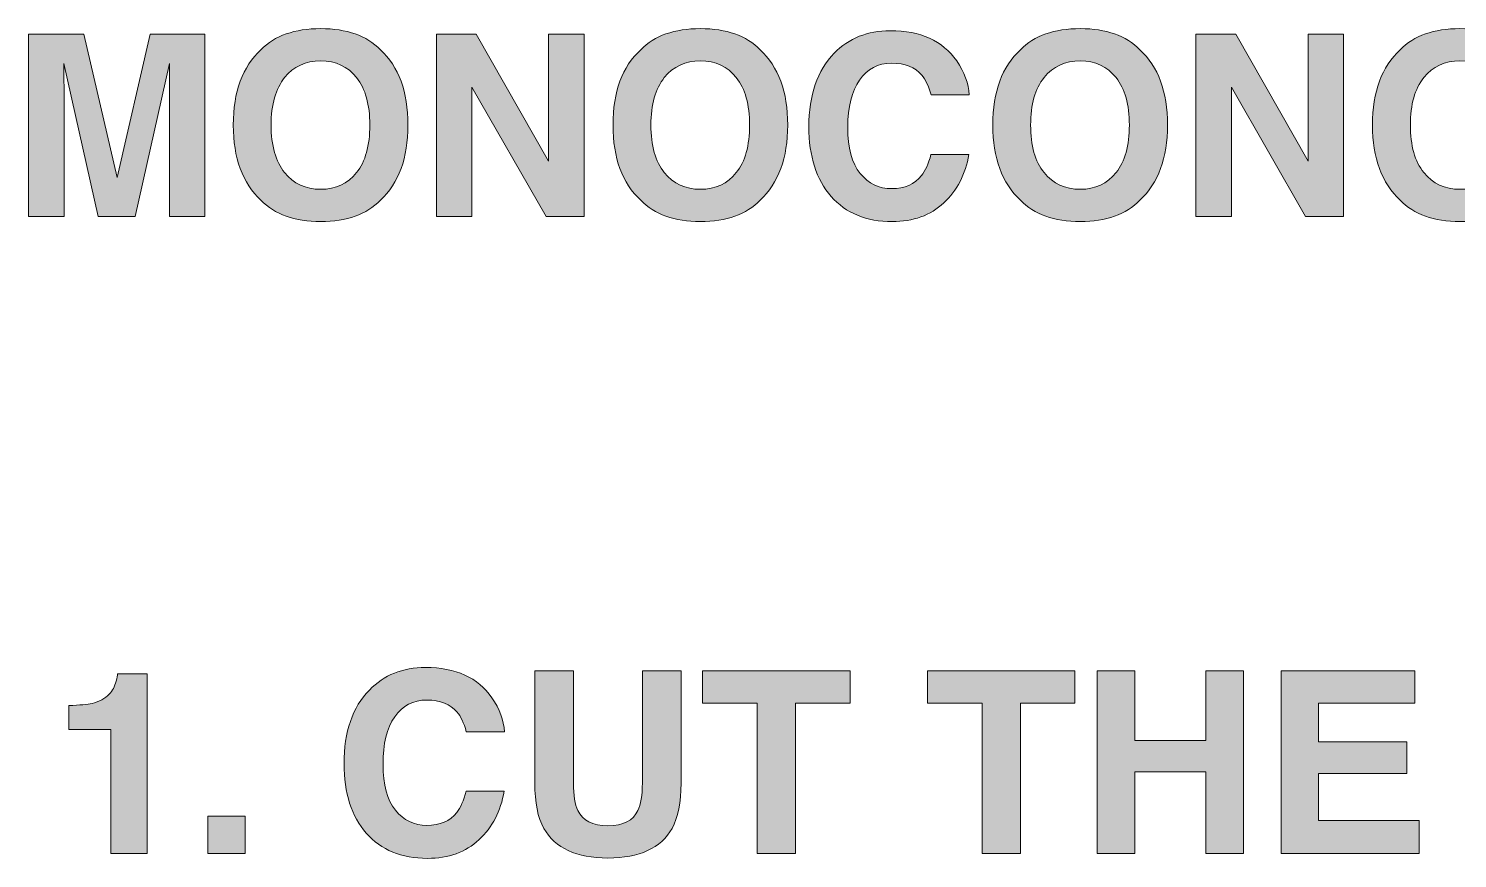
# Model space of a CAD drawing. Header units: millimetres. Extents: x 30 to 180, y -224 to -28.
# Drawn here: x 31.56 to 55.46, y -42.34 to -28.47 of the extents above; entities that cross this region are included whole.
import ezdxf

# ---------------------------------------------------------------- set-up
doc = ezdxf.new("R2010")
doc.units = ezdxf.units.MM
doc.header["$MEASUREMENT"] = 0
doc.layers.add('Layer 1', color=7, linetype='Continuous', lineweight=0)

# ---------------------------------------------------------------- blocks, each defined once
blk = doc.blocks.new('Block_2')
at = {"layer": 'Layer 1'}
h = blk.add_hatch(color=7, dxfattribs=at)
h.dxf.hatch_style = 2
edge = h.paths.add_edge_path()
edge.add_spline(control_points=[(33.595, -28.566), (33.595, -28.566), (34.511, -28.566), (34.511, -28.566), (34.511, -28.566), (34.511, -31.613), (34.511, -31.613), (34.511, -31.613), (33.918, -31.613), (33.918, -31.613), (33.918, -31.613), (33.918, -29.552), (33.918, -29.552), (33.918, -29.492), (33.918, -29.409), (33.92, -29.303), (33.921, -29.196), (33.922, -29.113), (33.922, -29.056), (33.922, -29.056), (33.344, -31.613), (33.344, -31.613), (33.344, -31.613), (32.726, -31.613), (32.726, -31.613), (32.726, -31.613), (32.152, -29.056), (32.152, -29.056), (32.152, -29.113), (32.153, -29.196), (32.154, -29.303), (32.156, -29.409), (32.157, -29.492), (32.157, -29.552), (32.157, -29.552), (32.157, -31.613), (32.157, -31.613), (32.157, -31.613), (31.563, -31.613), (31.563, -31.613), (31.563, -31.613), (31.563, -28.566), (31.563, -28.566), (31.563, -28.566), (32.49, -28.566), (32.49, -28.566), (32.49, -28.566), (33.044, -30.961), (33.044, -30.961), (33.044, -30.961), (33.595, -28.566), (33.595, -28.566)], knot_values=[0, 0, 0, 0, 1, 1, 1, 2, 2, 2, 3, 3, 3, 4, 4, 4, 5, 5, 5, 6, 6, 6, 7, 7, 7, 8, 8, 8, 9, 9, 9, 10, 10, 10, 11, 11, 11, 12, 12, 12, 13, 13, 13, 14, 14, 14, 15, 15, 15, 16, 16, 16, 17, 17, 17, 17], degree=3, periodic=0)
h = blk.add_hatch(color=7, dxfattribs=at)
h.dxf.hatch_style = 2
edge = h.paths.add_edge_path()
edge.add_spline(control_points=[(37.048, -30.879), (37.196, -30.693), (37.27, -30.428), (37.27, -30.085), (37.27, -29.743), (37.196, -29.479), (37.048, -29.292), (36.9, -29.106), (36.7, -29.012), (36.448, -29.012), (36.196, -29.012), (35.994, -29.105), (35.844, -29.291), (35.694, -29.477), (35.619, -29.742), (35.619, -30.085), (35.619, -30.428), (35.694, -30.693), (35.844, -30.879), (35.994, -31.065), (36.196, -31.158), (36.448, -31.158), (36.7, -31.158), (36.9, -31.065), (37.048, -30.879)], knot_values=[0, 0, 0, 0, 1, 1, 1, 2, 2, 2, 3, 3, 3, 4, 4, 4, 5, 5, 5, 6, 6, 6, 7, 7, 7, 8, 8, 8, 8], degree=3, periodic=0)
edge = h.paths.add_edge_path()
edge.add_spline(control_points=[(37.446, -31.342), (37.216, -31.579), (36.883, -31.697), (36.448, -31.697), (36.012, -31.697), (35.679, -31.579), (35.449, -31.342), (35.141, -31.051), (34.986, -30.632), (34.986, -30.085), (34.986, -29.527), (35.141, -29.108), (35.449, -28.828), (35.679, -28.591), (36.012, -28.473), (36.448, -28.473), (36.883, -28.473), (37.216, -28.591), (37.446, -28.828), (37.753, -29.108), (37.907, -29.527), (37.907, -30.085), (37.907, -30.632), (37.753, -31.051), (37.446, -31.342)], knot_values=[0, 0, 0, 0, 1, 1, 1, 2, 2, 2, 3, 3, 3, 4, 4, 4, 5, 5, 5, 6, 6, 6, 7, 7, 7, 8, 8, 8, 8], degree=3, periodic=0)
h = blk.add_hatch(color=7, dxfattribs=at)
h.dxf.hatch_style = 2
edge = h.paths.add_edge_path()
edge.add_spline(control_points=[(38.382, -28.566), (38.382, -28.566), (39.05, -28.566), (39.05, -28.566), (39.05, -28.566), (40.259, -30.69), (40.259, -30.69), (40.259, -30.69), (40.259, -28.566), (40.259, -28.566), (40.259, -28.566), (40.853, -28.566), (40.853, -28.566), (40.853, -28.566), (40.853, -31.613), (40.853, -31.613), (40.853, -31.613), (40.216, -31.613), (40.216, -31.613), (40.216, -31.613), (38.976, -29.451), (38.976, -29.451), (38.976, -29.451), (38.976, -31.613), (38.976, -31.613), (38.976, -31.613), (38.382, -31.613), (38.382, -31.613), (38.382, -31.613), (38.382, -28.566), (38.382, -28.566)], knot_values=[0, 0, 0, 0, 1, 1, 1, 2, 2, 2, 3, 3, 3, 4, 4, 4, 5, 5, 5, 6, 6, 6, 7, 7, 7, 8, 8, 8, 9, 9, 9, 10, 10, 10, 10], degree=3, periodic=0)
h = blk.add_hatch(color=7, dxfattribs=at)
h.dxf.hatch_style = 2
edge = h.paths.add_edge_path()
edge.add_spline(control_points=[(43.398, -30.879), (43.546, -30.693), (43.62, -30.428), (43.62, -30.085), (43.62, -29.743), (43.546, -29.479), (43.398, -29.292), (43.25, -29.106), (43.05, -29.012), (42.798, -29.012), (42.546, -29.012), (42.344, -29.105), (42.194, -29.291), (42.044, -29.477), (41.969, -29.742), (41.969, -30.085), (41.969, -30.428), (42.044, -30.693), (42.194, -30.879), (42.344, -31.065), (42.546, -31.158), (42.798, -31.158), (43.05, -31.158), (43.25, -31.065), (43.398, -30.879)], knot_values=[0, 0, 0, 0, 1, 1, 1, 2, 2, 2, 3, 3, 3, 4, 4, 4, 5, 5, 5, 6, 6, 6, 7, 7, 7, 8, 8, 8, 8], degree=3, periodic=0)
edge = h.paths.add_edge_path()
edge.add_spline(control_points=[(43.796, -31.342), (43.566, -31.579), (43.233, -31.697), (42.798, -31.697), (42.362, -31.697), (42.029, -31.579), (41.799, -31.342), (41.491, -31.051), (41.336, -30.632), (41.336, -30.085), (41.336, -29.527), (41.491, -29.108), (41.799, -28.828), (42.029, -28.591), (42.362, -28.473), (42.798, -28.473), (43.233, -28.473), (43.566, -28.591), (43.796, -28.828), (44.103, -29.108), (44.257, -29.527), (44.257, -30.085), (44.257, -30.632), (44.103, -31.051), (43.796, -31.342)], knot_values=[0, 0, 0, 0, 1, 1, 1, 2, 2, 2, 3, 3, 3, 4, 4, 4, 5, 5, 5, 6, 6, 6, 7, 7, 7, 8, 8, 8, 8], degree=3, periodic=0)
h = blk.add_hatch(color=7, dxfattribs=at)
h.dxf.hatch_style = 2
edge = h.paths.add_edge_path()
edge.add_spline(control_points=[(45.034, -28.884), (45.279, -28.633), (45.592, -28.508), (45.97, -28.508), (46.478, -28.508), (46.848, -28.676), (47.083, -29.012), (47.212, -29.201), (47.282, -29.39), (47.292, -29.581), (47.292, -29.581), (46.655, -29.581), (46.655, -29.581), (46.614, -29.435), (46.562, -29.324), (46.499, -29.25), (46.385, -29.118), (46.218, -29.051), (45.995, -29.051), (45.768, -29.051), (45.589, -29.145), (45.458, -29.332), (45.327, -29.518), (45.262, -29.783), (45.262, -30.124), (45.262, -30.466), (45.331, -30.722), (45.469, -30.892), (45.607, -31.062), (45.783, -31.147), (45.996, -31.147), (46.214, -31.147), (46.38, -31.074), (46.495, -30.928), (46.558, -30.85), (46.611, -30.732), (46.653, -30.575), (46.653, -30.575), (47.285, -30.575), (47.285, -30.575), (47.231, -30.907), (47.091, -31.177), (46.867, -31.385), (46.643, -31.593), (46.355, -31.697), (46.005, -31.697), (45.572, -31.697), (45.231, -31.557), (44.983, -31.276), (44.735, -30.993), (44.611, -30.606), (44.611, -30.114), (44.611, -29.582), (44.752, -29.172), (45.034, -28.884)], knot_values=[0, 0, 0, 0, 1, 1, 1, 2, 2, 2, 3, 3, 3, 4, 4, 4, 5, 5, 5, 6, 6, 6, 7, 7, 7, 8, 8, 8, 9, 9, 9, 10, 10, 10, 11, 11, 11, 12, 12, 12, 13, 13, 13, 14, 14, 14, 15, 15, 15, 16, 16, 16, 17, 17, 17, 18, 18, 18, 18], degree=3, periodic=0)
h = blk.add_hatch(color=7, dxfattribs=at)
h.dxf.hatch_style = 2
edge = h.paths.add_edge_path()
edge.add_spline(control_points=[(49.748, -30.879), (49.896, -30.693), (49.97, -30.428), (49.97, -30.085), (49.97, -29.743), (49.896, -29.479), (49.748, -29.292), (49.6, -29.106), (49.4, -29.012), (49.148, -29.012), (48.896, -29.012), (48.694, -29.105), (48.544, -29.291), (48.394, -29.477), (48.319, -29.742), (48.319, -30.085), (48.319, -30.428), (48.394, -30.693), (48.544, -30.879), (48.694, -31.065), (48.896, -31.158), (49.148, -31.158), (49.4, -31.158), (49.6, -31.065), (49.748, -30.879)], knot_values=[0, 0, 0, 0, 1, 1, 1, 2, 2, 2, 3, 3, 3, 4, 4, 4, 5, 5, 5, 6, 6, 6, 7, 7, 7, 8, 8, 8, 8], degree=3, periodic=0)
edge = h.paths.add_edge_path()
edge.add_spline(control_points=[(50.146, -31.342), (49.916, -31.579), (49.583, -31.697), (49.148, -31.697), (48.712, -31.697), (48.379, -31.579), (48.149, -31.342), (47.841, -31.051), (47.686, -30.632), (47.686, -30.085), (47.686, -29.527), (47.841, -29.108), (48.149, -28.828), (48.379, -28.591), (48.712, -28.473), (49.148, -28.473), (49.583, -28.473), (49.916, -28.591), (50.146, -28.828), (50.453, -29.108), (50.607, -29.527), (50.607, -30.085), (50.607, -30.632), (50.453, -31.051), (50.146, -31.342)], knot_values=[0, 0, 0, 0, 1, 1, 1, 2, 2, 2, 3, 3, 3, 4, 4, 4, 5, 5, 5, 6, 6, 6, 7, 7, 7, 8, 8, 8, 8], degree=3, periodic=0)
h = blk.add_hatch(color=7, dxfattribs=at)
h.dxf.hatch_style = 2
edge = h.paths.add_edge_path()
edge.add_spline(control_points=[(51.082, -28.566), (51.082, -28.566), (51.75, -28.566), (51.75, -28.566), (51.75, -28.566), (52.959, -30.69), (52.959, -30.69), (52.959, -30.69), (52.959, -28.566), (52.959, -28.566), (52.959, -28.566), (53.553, -28.566), (53.553, -28.566), (53.553, -28.566), (53.553, -31.613), (53.553, -31.613), (53.553, -31.613), (52.916, -31.613), (52.916, -31.613), (52.916, -31.613), (51.676, -29.451), (51.676, -29.451), (51.676, -29.451), (51.676, -31.613), (51.676, -31.613), (51.676, -31.613), (51.082, -31.613), (51.082, -31.613), (51.082, -31.613), (51.082, -28.566), (51.082, -28.566)], knot_values=[0, 0, 0, 0, 1, 1, 1, 2, 2, 2, 3, 3, 3, 4, 4, 4, 5, 5, 5, 6, 6, 6, 7, 7, 7, 8, 8, 8, 9, 9, 9, 10, 10, 10, 10], degree=3, periodic=0)
h = blk.add_hatch(color=7, dxfattribs=at)
h.dxf.hatch_style = 2
edge = h.paths.add_edge_path()
edge.add_spline(control_points=[(56.098, -30.879), (56.246, -30.693), (56.32, -30.428), (56.32, -30.085), (56.32, -29.743), (56.246, -29.479), (56.098, -29.292), (55.95, -29.106), (55.75, -29.012), (55.498, -29.012), (55.246, -29.012), (55.044, -29.105), (54.894, -29.291), (54.744, -29.477), (54.669, -29.742), (54.669, -30.085), (54.669, -30.428), (54.744, -30.693), (54.894, -30.879), (55.044, -31.065), (55.246, -31.158), (55.498, -31.158), (55.75, -31.158), (55.95, -31.065), (56.098, -30.879)], knot_values=[0, 0, 0, 0, 1, 1, 1, 2, 2, 2, 3, 3, 3, 4, 4, 4, 5, 5, 5, 6, 6, 6, 7, 7, 7, 8, 8, 8, 8], degree=3, periodic=0)
edge = h.paths.add_edge_path()
edge.add_spline(control_points=[(56.496, -31.342), (56.266, -31.579), (55.933, -31.697), (55.498, -31.697), (55.062, -31.697), (54.729, -31.579), (54.499, -31.342), (54.191, -31.051), (54.036, -30.632), (54.036, -30.085), (54.036, -29.527), (54.191, -29.108), (54.499, -28.828), (54.729, -28.591), (55.062, -28.473), (55.498, -28.473), (55.933, -28.473), (56.266, -28.591), (56.496, -28.828), (56.803, -29.108), (56.957, -29.527), (56.957, -30.085), (56.957, -30.632), (56.803, -31.051), (56.496, -31.342)], knot_values=[0, 0, 0, 0, 1, 1, 1, 2, 2, 2, 3, 3, 3, 4, 4, 4, 5, 5, 5, 6, 6, 6, 7, 7, 7, 8, 8, 8, 8], degree=3, periodic=0)
for points, knots in [([(33.595, -28.566), (33.595, -28.566), (34.511, -28.566), (34.511, -28.566), (34.511, -28.566), (34.511, -31.613), (34.511, -31.613), (34.511, -31.613), (33.918, -31.613), (33.918, -31.613), (33.918, -31.613), (33.918, -29.552), (33.918, -29.552), (33.918, -29.492), (33.918, -29.409), (33.92, -29.303), (33.921, -29.196), (33.922, -29.113), (33.922, -29.056), (33.922, -29.056), (33.344, -31.613), (33.344, -31.613), (33.344, -31.613), (32.726, -31.613), (32.726, -31.613), (32.726, -31.613), (32.152, -29.056), (32.152, -29.056), (32.152, -29.113), (32.153, -29.196), (32.154, -29.303), (32.156, -29.409), (32.157, -29.492), (32.157, -29.552), (32.157, -29.552), (32.157, -31.613), (32.157, -31.613), (32.157, -31.613), (31.563, -31.613), (31.563, -31.613), (31.563, -31.613), (31.563, -28.566), (31.563, -28.566), (31.563, -28.566), (32.49, -28.566), (32.49, -28.566), (32.49, -28.566), (33.044, -30.961), (33.044, -30.961), (33.044, -30.961), (33.595, -28.566), (33.595, -28.566)], [0, 0, 0, 0, 1, 1, 1, 2, 2, 2, 3, 3, 3, 4, 4, 4, 5, 5, 5, 6, 6, 6, 7, 7, 7, 8, 8, 8, 9, 9, 9, 10, 10, 10, 11, 11, 11, 12, 12, 12, 13, 13, 13, 14, 14, 14, 15, 15, 15, 16, 16, 16, 17, 17, 17, 17]), ([(37.446, -31.342), (37.216, -31.579), (36.883, -31.697), (36.448, -31.697), (36.012, -31.697), (35.679, -31.579), (35.449, -31.342), (35.141, -31.051), (34.986, -30.632), (34.986, -30.085), (34.986, -29.527), (35.141, -29.108), (35.449, -28.828), (35.679, -28.591), (36.012, -28.473), (36.448, -28.473), (36.883, -28.473), (37.216, -28.591), (37.446, -28.828), (37.753, -29.108), (37.907, -29.527), (37.907, -30.085), (37.907, -30.632), (37.753, -31.051), (37.446, -31.342)], [0, 0, 0, 0, 1, 1, 1, 2, 2, 2, 3, 3, 3, 4, 4, 4, 5, 5, 5, 6, 6, 6, 7, 7, 7, 8, 8, 8, 8]), ([(38.382, -28.566), (38.382, -28.566), (39.05, -28.566), (39.05, -28.566), (39.05, -28.566), (40.259, -30.69), (40.259, -30.69), (40.259, -30.69), (40.259, -28.566), (40.259, -28.566), (40.259, -28.566), (40.853, -28.566), (40.853, -28.566), (40.853, -28.566), (40.853, -31.613), (40.853, -31.613), (40.853, -31.613), (40.216, -31.613), (40.216, -31.613), (40.216, -31.613), (38.976, -29.451), (38.976, -29.451), (38.976, -29.451), (38.976, -31.613), (38.976, -31.613), (38.976, -31.613), (38.382, -31.613), (38.382, -31.613), (38.382, -31.613), (38.382, -28.566), (38.382, -28.566)], [0, 0, 0, 0, 1, 1, 1, 2, 2, 2, 3, 3, 3, 4, 4, 4, 5, 5, 5, 6, 6, 6, 7, 7, 7, 8, 8, 8, 9, 9, 9, 10, 10, 10, 10]), ([(43.796, -31.342), (43.566, -31.579), (43.233, -31.697), (42.798, -31.697), (42.362, -31.697), (42.029, -31.579), (41.799, -31.342), (41.491, -31.051), (41.336, -30.632), (41.336, -30.085), (41.336, -29.527), (41.491, -29.108), (41.799, -28.828), (42.029, -28.591), (42.362, -28.473), (42.798, -28.473), (43.233, -28.473), (43.566, -28.591), (43.796, -28.828), (44.103, -29.108), (44.257, -29.527), (44.257, -30.085), (44.257, -30.632), (44.103, -31.051), (43.796, -31.342)], [0, 0, 0, 0, 1, 1, 1, 2, 2, 2, 3, 3, 3, 4, 4, 4, 5, 5, 5, 6, 6, 6, 7, 7, 7, 8, 8, 8, 8]), ([(45.034, -28.884), (45.279, -28.633), (45.592, -28.508), (45.97, -28.508), (46.478, -28.508), (46.848, -28.676), (47.083, -29.012), (47.212, -29.201), (47.282, -29.39), (47.292, -29.581), (47.292, -29.581), (46.655, -29.581), (46.655, -29.581), (46.614, -29.435), (46.562, -29.324), (46.499, -29.25), (46.385, -29.118), (46.218, -29.051), (45.995, -29.051), (45.768, -29.051), (45.589, -29.145), (45.458, -29.332), (45.327, -29.518), (45.262, -29.783), (45.262, -30.124), (45.262, -30.466), (45.331, -30.722), (45.469, -30.892), (45.607, -31.062), (45.783, -31.147), (45.996, -31.147), (46.214, -31.147), (46.38, -31.074), (46.495, -30.928), (46.558, -30.85), (46.611, -30.732), (46.653, -30.575), (46.653, -30.575), (47.285, -30.575), (47.285, -30.575), (47.231, -30.907), (47.091, -31.177), (46.867, -31.385), (46.643, -31.593), (46.355, -31.697), (46.005, -31.697), (45.572, -31.697), (45.231, -31.557), (44.983, -31.276), (44.735, -30.993), (44.611, -30.606), (44.611, -30.114), (44.611, -29.582), (44.752, -29.172), (45.034, -28.884)], [0, 0, 0, 0, 1, 1, 1, 2, 2, 2, 3, 3, 3, 4, 4, 4, 5, 5, 5, 6, 6, 6, 7, 7, 7, 8, 8, 8, 9, 9, 9, 10, 10, 10, 11, 11, 11, 12, 12, 12, 13, 13, 13, 14, 14, 14, 15, 15, 15, 16, 16, 16, 17, 17, 17, 18, 18, 18, 18]), ([(50.146, -31.342), (49.916, -31.579), (49.583, -31.697), (49.148, -31.697), (48.712, -31.697), (48.379, -31.579), (48.149, -31.342), (47.841, -31.051), (47.686, -30.632), (47.686, -30.085), (47.686, -29.527), (47.841, -29.108), (48.149, -28.828), (48.379, -28.591), (48.712, -28.473), (49.148, -28.473), (49.583, -28.473), (49.916, -28.591), (50.146, -28.828), (50.453, -29.108), (50.607, -29.527), (50.607, -30.085), (50.607, -30.632), (50.453, -31.051), (50.146, -31.342)], [0, 0, 0, 0, 1, 1, 1, 2, 2, 2, 3, 3, 3, 4, 4, 4, 5, 5, 5, 6, 6, 6, 7, 7, 7, 8, 8, 8, 8]), ([(51.082, -28.566), (51.082, -28.566), (51.75, -28.566), (51.75, -28.566), (51.75, -28.566), (52.959, -30.69), (52.959, -30.69), (52.959, -30.69), (52.959, -28.566), (52.959, -28.566), (52.959, -28.566), (53.553, -28.566), (53.553, -28.566), (53.553, -28.566), (53.553, -31.613), (53.553, -31.613), (53.553, -31.613), (52.916, -31.613), (52.916, -31.613), (52.916, -31.613), (51.676, -29.451), (51.676, -29.451), (51.676, -29.451), (51.676, -31.613), (51.676, -31.613), (51.676, -31.613), (51.082, -31.613), (51.082, -31.613), (51.082, -31.613), (51.082, -28.566), (51.082, -28.566)], [0, 0, 0, 0, 1, 1, 1, 2, 2, 2, 3, 3, 3, 4, 4, 4, 5, 5, 5, 6, 6, 6, 7, 7, 7, 8, 8, 8, 9, 9, 9, 10, 10, 10, 10]), ([(56.496, -31.342), (56.266, -31.579), (55.933, -31.697), (55.498, -31.697), (55.062, -31.697), (54.729, -31.579), (54.499, -31.342), (54.191, -31.051), (54.036, -30.632), (54.036, -30.085), (54.036, -29.527), (54.191, -29.108), (54.499, -28.828), (54.729, -28.591), (55.062, -28.473), (55.498, -28.473), (55.933, -28.473), (56.266, -28.591), (56.496, -28.828), (56.803, -29.108), (56.957, -29.527), (56.957, -30.085), (56.957, -30.632), (56.803, -31.051), (56.496, -31.342)], [0, 0, 0, 0, 1, 1, 1, 2, 2, 2, 3, 3, 3, 4, 4, 4, 5, 5, 5, 6, 6, 6, 7, 7, 7, 8, 8, 8, 8]), ([(37.048, -30.879), (37.196, -30.693), (37.27, -30.428), (37.27, -30.085), (37.27, -29.743), (37.196, -29.479), (37.048, -29.292), (36.9, -29.106), (36.7, -29.012), (36.448, -29.012), (36.196, -29.012), (35.994, -29.105), (35.844, -29.291), (35.694, -29.477), (35.619, -29.742), (35.619, -30.085), (35.619, -30.428), (35.694, -30.693), (35.844, -30.879), (35.994, -31.065), (36.196, -31.158), (36.448, -31.158), (36.7, -31.158), (36.9, -31.065), (37.048, -30.879)], [0, 0, 0, 0, 1, 1, 1, 2, 2, 2, 3, 3, 3, 4, 4, 4, 5, 5, 5, 6, 6, 6, 7, 7, 7, 8, 8, 8, 8]), ([(43.398, -30.879), (43.546, -30.693), (43.62, -30.428), (43.62, -30.085), (43.62, -29.743), (43.546, -29.479), (43.398, -29.292), (43.25, -29.106), (43.05, -29.012), (42.798, -29.012), (42.546, -29.012), (42.344, -29.105), (42.194, -29.291), (42.044, -29.477), (41.969, -29.742), (41.969, -30.085), (41.969, -30.428), (42.044, -30.693), (42.194, -30.879), (42.344, -31.065), (42.546, -31.158), (42.798, -31.158), (43.05, -31.158), (43.25, -31.065), (43.398, -30.879)], [0, 0, 0, 0, 1, 1, 1, 2, 2, 2, 3, 3, 3, 4, 4, 4, 5, 5, 5, 6, 6, 6, 7, 7, 7, 8, 8, 8, 8]), ([(49.748, -30.879), (49.896, -30.693), (49.97, -30.428), (49.97, -30.085), (49.97, -29.743), (49.896, -29.479), (49.748, -29.292), (49.6, -29.106), (49.4, -29.012), (49.148, -29.012), (48.896, -29.012), (48.694, -29.105), (48.544, -29.291), (48.394, -29.477), (48.319, -29.742), (48.319, -30.085), (48.319, -30.428), (48.394, -30.693), (48.544, -30.879), (48.694, -31.065), (48.896, -31.158), (49.148, -31.158), (49.4, -31.158), (49.6, -31.065), (49.748, -30.879)], [0, 0, 0, 0, 1, 1, 1, 2, 2, 2, 3, 3, 3, 4, 4, 4, 5, 5, 5, 6, 6, 6, 7, 7, 7, 8, 8, 8, 8]), ([(56.098, -30.879), (56.246, -30.693), (56.32, -30.428), (56.32, -30.085), (56.32, -29.743), (56.246, -29.479), (56.098, -29.292), (55.95, -29.106), (55.75, -29.012), (55.498, -29.012), (55.246, -29.012), (55.044, -29.105), (54.894, -29.291), (54.744, -29.477), (54.669, -29.742), (54.669, -30.085), (54.669, -30.428), (54.744, -30.693), (54.894, -30.879), (55.044, -31.065), (55.246, -31.158), (55.498, -31.158), (55.75, -31.158), (55.95, -31.065), (56.098, -30.879)], [0, 0, 0, 0, 1, 1, 1, 2, 2, 2, 3, 3, 3, 4, 4, 4, 5, 5, 5, 6, 6, 6, 7, 7, 7, 8, 8, 8, 8])]:
    blk.add_open_spline(points, degree=3, knots=knots, dxfattribs=at)
blk = doc.blocks.new('Block_1')
at = {"layer": 'Layer 1'}
blk.add_blockref('Block_2', (0, 0), dxfattribs=at)
blk = doc.blocks.new('Block_4')
at = {"layer": 'Layer 1'}
h = blk.add_hatch(color=7, dxfattribs=at)
h.dxf.hatch_style = 2
edge = h.paths.add_edge_path()
edge.add_spline(control_points=[(37.262, -39.524), (37.507, -39.273), (37.82, -39.148), (38.199, -39.148), (38.706, -39.148), (39.077, -39.316), (39.311, -39.652), (39.441, -39.841), (39.51, -40.03), (39.52, -40.221), (39.52, -40.221), (38.883, -40.221), (38.883, -40.221), (38.843, -40.075), (38.791, -39.964), (38.727, -39.89), (38.614, -39.758), (38.446, -39.691), (38.223, -39.691), (37.996, -39.691), (37.817, -39.785), (37.686, -39.972), (37.555, -40.158), (37.49, -40.423), (37.49, -40.764), (37.49, -41.106), (37.559, -41.362), (37.697, -41.532), (37.835, -41.702), (38.011, -41.787), (38.224, -41.787), (38.442, -41.787), (38.609, -41.714), (38.723, -41.568), (38.787, -41.49), (38.839, -41.372), (38.881, -41.215), (38.881, -41.215), (39.514, -41.215), (39.514, -41.215), (39.459, -41.547), (39.32, -41.817), (39.095, -42.025), (38.871, -42.233), (38.584, -42.337), (38.233, -42.337), (37.8, -42.337), (37.459, -42.197), (37.211, -41.916), (36.963, -41.633), (36.839, -41.246), (36.839, -40.754), (36.839, -40.222), (36.98, -39.812), (37.262, -39.524)], knot_values=[0, 0, 0, 0, 1, 1, 1, 2, 2, 2, 3, 3, 3, 4, 4, 4, 5, 5, 5, 6, 6, 6, 7, 7, 7, 8, 8, 8, 9, 9, 9, 10, 10, 10, 11, 11, 11, 12, 12, 12, 13, 13, 13, 14, 14, 14, 15, 15, 15, 16, 16, 16, 17, 17, 17, 18, 18, 18, 18], degree=3, periodic=0)
h = blk.add_hatch(color=7, dxfattribs=at)
h.dxf.hatch_style = 2
edge = h.paths.add_edge_path()
edge.add_spline(control_points=[(32.235, -40.185), (32.235, -40.185), (32.235, -39.784), (32.235, -39.784), (32.421, -39.776), (32.551, -39.764), (32.625, -39.747), (32.743, -39.721), (32.84, -39.669), (32.914, -39.59), (32.965, -39.536), (33.003, -39.465), (33.029, -39.375), (33.044, -39.321), (33.052, -39.281), (33.052, -39.255), (33.052, -39.255), (33.544, -39.255), (33.544, -39.255), (33.544, -39.255), (33.544, -42.253), (33.544, -42.253), (33.544, -42.253), (32.94, -42.253), (32.94, -42.253), (32.94, -42.253), (32.94, -40.185), (32.94, -40.185), (32.94, -40.185), (32.235, -40.185), (32.235, -40.185)], knot_values=[0, 0, 0, 0, 1, 1, 1, 2, 2, 2, 3, 3, 3, 4, 4, 4, 5, 5, 5, 6, 6, 6, 7, 7, 7, 8, 8, 8, 9, 9, 9, 10, 10, 10, 10], degree=3, periodic=0)
h = blk.add_hatch(color=7, dxfattribs=at)
h.dxf.hatch_style = 2
edge = h.paths.add_edge_path()
edge.add_spline(control_points=[(40.028, -39.206), (40.028, -39.206), (40.675, -39.206), (40.675, -39.206), (40.675, -39.206), (40.675, -41.077), (40.675, -41.077), (40.675, -41.286), (40.7, -41.439), (40.749, -41.535), (40.826, -41.706), (40.994, -41.792), (41.252, -41.792), (41.509, -41.792), (41.675, -41.706), (41.752, -41.535), (41.802, -41.439), (41.827, -41.286), (41.827, -41.077), (41.827, -41.077), (41.827, -39.206), (41.827, -39.206), (41.827, -39.206), (42.474, -39.206), (42.474, -39.206), (42.474, -39.206), (42.474, -41.078), (42.474, -41.078), (42.474, -41.402), (42.423, -41.654), (42.323, -41.835), (42.136, -42.166), (41.779, -42.331), (41.252, -42.331), (40.725, -42.331), (40.367, -42.166), (40.179, -41.835), (40.078, -41.654), (40.028, -41.402), (40.028, -41.078), (40.028, -41.078), (40.028, -39.206), (40.028, -39.206)], knot_values=[0, 0, 0, 0, 1, 1, 1, 2, 2, 2, 3, 3, 3, 4, 4, 4, 5, 5, 5, 6, 6, 6, 7, 7, 7, 8, 8, 8, 9, 9, 9, 10, 10, 10, 11, 11, 11, 12, 12, 12, 13, 13, 13, 14, 14, 14, 14], degree=3, periodic=0)
h = blk.add_hatch(color=7, dxfattribs=at)
h.dxf.hatch_style = 2
edge = h.paths.add_edge_path()
edge.add_spline(control_points=[(45.299, -39.206), (45.299, -39.206), (45.299, -39.745), (45.299, -39.745), (45.299, -39.745), (44.388, -39.745), (44.388, -39.745), (44.388, -39.745), (44.388, -42.253), (44.388, -42.253), (44.388, -42.253), (43.747, -42.253), (43.747, -42.253), (43.747, -42.253), (43.747, -39.745), (43.747, -39.745), (43.747, -39.745), (42.831, -39.745), (42.831, -39.745), (42.831, -39.745), (42.831, -39.206), (42.831, -39.206), (42.831, -39.206), (45.299, -39.206), (45.299, -39.206)], knot_values=[0, 0, 0, 0, 1, 1, 1, 2, 2, 2, 3, 3, 3, 4, 4, 4, 5, 5, 5, 6, 6, 6, 7, 7, 7, 8, 8, 8, 8], degree=3, periodic=0)
h = blk.add_hatch(color=7, dxfattribs=at)
h.dxf.hatch_style = 2
edge = h.paths.add_edge_path()
edge.add_spline(control_points=[(49.061, -39.206), (49.061, -39.206), (49.061, -39.745), (49.061, -39.745), (49.061, -39.745), (48.15, -39.745), (48.15, -39.745), (48.15, -39.745), (48.15, -42.253), (48.15, -42.253), (48.15, -42.253), (47.509, -42.253), (47.509, -42.253), (47.509, -42.253), (47.509, -39.745), (47.509, -39.745), (47.509, -39.745), (46.593, -39.745), (46.593, -39.745), (46.593, -39.745), (46.593, -39.206), (46.593, -39.206), (46.593, -39.206), (49.061, -39.206), (49.061, -39.206)], knot_values=[0, 0, 0, 0, 1, 1, 1, 2, 2, 2, 3, 3, 3, 4, 4, 4, 5, 5, 5, 6, 6, 6, 7, 7, 7, 8, 8, 8, 8], degree=3, periodic=0)
h = blk.add_hatch(color=7, dxfattribs=at)
h.dxf.hatch_style = 2
edge = h.paths.add_edge_path()
edge.add_spline(control_points=[(49.429, -42.253), (49.429, -42.253), (49.429, -39.206), (49.429, -39.206), (49.429, -39.206), (50.062, -39.206), (50.062, -39.206), (50.062, -39.206), (50.062, -40.367), (50.062, -40.367), (50.062, -40.367), (51.246, -40.367), (51.246, -40.367), (51.246, -40.367), (51.246, -39.206), (51.246, -39.206), (51.246, -39.206), (51.879, -39.206), (51.879, -39.206), (51.879, -39.206), (51.879, -42.253), (51.879, -42.253), (51.879, -42.253), (51.246, -42.253), (51.246, -42.253), (51.246, -42.253), (51.246, -40.892), (51.246, -40.892), (51.246, -40.892), (50.062, -40.892), (50.062, -40.892), (50.062, -40.892), (50.062, -42.253), (50.062, -42.253), (50.062, -42.253), (49.429, -42.253), (49.429, -42.253)], knot_values=[0, 0, 0, 0, 1, 1, 1, 2, 2, 2, 3, 3, 3, 4, 4, 4, 5, 5, 5, 6, 6, 6, 7, 7, 7, 8, 8, 8, 9, 9, 9, 10, 10, 10, 11, 11, 11, 12, 12, 12, 12], degree=3, periodic=0)
h = blk.add_hatch(color=7, dxfattribs=at)
h.dxf.hatch_style = 2
edge = h.paths.add_edge_path()
edge.add_spline(control_points=[(54.744, -39.745), (54.744, -39.745), (53.131, -39.745), (53.131, -39.745), (53.131, -39.745), (53.131, -40.392), (53.131, -40.392), (53.131, -40.392), (54.611, -40.392), (54.611, -40.392), (54.611, -40.392), (54.611, -40.921), (54.611, -40.921), (54.611, -40.921), (53.131, -40.921), (53.131, -40.921), (53.131, -40.921), (53.131, -41.705), (53.131, -41.705), (53.131, -41.705), (54.818, -41.705), (54.818, -41.705), (54.818, -41.705), (54.818, -42.253), (54.818, -42.253), (54.818, -42.253), (52.509, -42.253), (52.509, -42.253), (52.509, -42.253), (52.509, -39.206), (52.509, -39.206), (52.509, -39.206), (54.744, -39.206), (54.744, -39.206), (54.744, -39.206), (54.744, -39.745), (54.744, -39.745)], knot_values=[0, 0, 0, 0, 1, 1, 1, 2, 2, 2, 3, 3, 3, 4, 4, 4, 5, 5, 5, 6, 6, 6, 7, 7, 7, 8, 8, 8, 9, 9, 9, 10, 10, 10, 11, 11, 11, 12, 12, 12, 12], degree=3, periodic=0)
h = blk.add_hatch(color=7, dxfattribs=at)
h.dxf.hatch_style = 2
edge = h.paths.add_edge_path()
edge.add_spline(control_points=[(34.561, -41.634), (34.561, -41.634), (35.187, -41.634), (35.187, -41.634), (35.187, -41.634), (35.187, -42.253), (35.187, -42.253), (35.187, -42.253), (34.561, -42.253), (34.561, -42.253), (34.561, -42.253), (34.561, -41.634), (34.561, -41.634)], knot_values=[0, 0, 0, 0, 1, 1, 1, 2, 2, 2, 3, 3, 3, 4, 4, 4, 4], degree=3, periodic=0)
for points, knots in [([(37.262, -39.524), (37.507, -39.273), (37.82, -39.148), (38.199, -39.148), (38.706, -39.148), (39.077, -39.316), (39.311, -39.652), (39.441, -39.841), (39.51, -40.03), (39.52, -40.221), (39.52, -40.221), (38.883, -40.221), (38.883, -40.221), (38.843, -40.075), (38.791, -39.964), (38.727, -39.89), (38.614, -39.758), (38.446, -39.691), (38.223, -39.691), (37.996, -39.691), (37.817, -39.785), (37.686, -39.972), (37.555, -40.158), (37.49, -40.423), (37.49, -40.764), (37.49, -41.106), (37.559, -41.362), (37.697, -41.532), (37.835, -41.702), (38.011, -41.787), (38.224, -41.787), (38.442, -41.787), (38.609, -41.714), (38.723, -41.568), (38.787, -41.49), (38.839, -41.372), (38.881, -41.215), (38.881, -41.215), (39.514, -41.215), (39.514, -41.215), (39.459, -41.547), (39.32, -41.817), (39.095, -42.025), (38.871, -42.233), (38.584, -42.337), (38.233, -42.337), (37.8, -42.337), (37.459, -42.197), (37.211, -41.916), (36.963, -41.633), (36.839, -41.246), (36.839, -40.754), (36.839, -40.222), (36.98, -39.812), (37.262, -39.524)], [0, 0, 0, 0, 1, 1, 1, 2, 2, 2, 3, 3, 3, 4, 4, 4, 5, 5, 5, 6, 6, 6, 7, 7, 7, 8, 8, 8, 9, 9, 9, 10, 10, 10, 11, 11, 11, 12, 12, 12, 13, 13, 13, 14, 14, 14, 15, 15, 15, 16, 16, 16, 17, 17, 17, 18, 18, 18, 18]), ([(32.235, -40.185), (32.235, -40.185), (32.235, -39.784), (32.235, -39.784), (32.421, -39.776), (32.551, -39.764), (32.625, -39.747), (32.743, -39.721), (32.84, -39.669), (32.914, -39.59), (32.965, -39.536), (33.003, -39.465), (33.029, -39.375), (33.044, -39.321), (33.052, -39.281), (33.052, -39.255), (33.052, -39.255), (33.544, -39.255), (33.544, -39.255), (33.544, -39.255), (33.544, -42.253), (33.544, -42.253), (33.544, -42.253), (32.94, -42.253), (32.94, -42.253), (32.94, -42.253), (32.94, -40.185), (32.94, -40.185), (32.94, -40.185), (32.235, -40.185), (32.235, -40.185)], [0, 0, 0, 0, 1, 1, 1, 2, 2, 2, 3, 3, 3, 4, 4, 4, 5, 5, 5, 6, 6, 6, 7, 7, 7, 8, 8, 8, 9, 9, 9, 10, 10, 10, 10]), ([(40.028, -39.206), (40.028, -39.206), (40.675, -39.206), (40.675, -39.206), (40.675, -39.206), (40.675, -41.077), (40.675, -41.077), (40.675, -41.286), (40.7, -41.439), (40.749, -41.535), (40.826, -41.706), (40.994, -41.792), (41.252, -41.792), (41.509, -41.792), (41.675, -41.706), (41.752, -41.535), (41.802, -41.439), (41.827, -41.286), (41.827, -41.077), (41.827, -41.077), (41.827, -39.206), (41.827, -39.206), (41.827, -39.206), (42.474, -39.206), (42.474, -39.206), (42.474, -39.206), (42.474, -41.078), (42.474, -41.078), (42.474, -41.402), (42.423, -41.654), (42.323, -41.835), (42.136, -42.166), (41.779, -42.331), (41.252, -42.331), (40.725, -42.331), (40.367, -42.166), (40.179, -41.835), (40.078, -41.654), (40.028, -41.402), (40.028, -41.078), (40.028, -41.078), (40.028, -39.206), (40.028, -39.206)], [0, 0, 0, 0, 1, 1, 1, 2, 2, 2, 3, 3, 3, 4, 4, 4, 5, 5, 5, 6, 6, 6, 7, 7, 7, 8, 8, 8, 9, 9, 9, 10, 10, 10, 11, 11, 11, 12, 12, 12, 13, 13, 13, 14, 14, 14, 14]), ([(45.299, -39.206), (45.299, -39.206), (45.299, -39.745), (45.299, -39.745), (45.299, -39.745), (44.388, -39.745), (44.388, -39.745), (44.388, -39.745), (44.388, -42.253), (44.388, -42.253), (44.388, -42.253), (43.747, -42.253), (43.747, -42.253), (43.747, -42.253), (43.747, -39.745), (43.747, -39.745), (43.747, -39.745), (42.831, -39.745), (42.831, -39.745), (42.831, -39.745), (42.831, -39.206), (42.831, -39.206), (42.831, -39.206), (45.299, -39.206), (45.299, -39.206)], [0, 0, 0, 0, 1, 1, 1, 2, 2, 2, 3, 3, 3, 4, 4, 4, 5, 5, 5, 6, 6, 6, 7, 7, 7, 8, 8, 8, 8]), ([(49.061, -39.206), (49.061, -39.206), (49.061, -39.745), (49.061, -39.745), (49.061, -39.745), (48.15, -39.745), (48.15, -39.745), (48.15, -39.745), (48.15, -42.253), (48.15, -42.253), (48.15, -42.253), (47.509, -42.253), (47.509, -42.253), (47.509, -42.253), (47.509, -39.745), (47.509, -39.745), (47.509, -39.745), (46.593, -39.745), (46.593, -39.745), (46.593, -39.745), (46.593, -39.206), (46.593, -39.206), (46.593, -39.206), (49.061, -39.206), (49.061, -39.206)], [0, 0, 0, 0, 1, 1, 1, 2, 2, 2, 3, 3, 3, 4, 4, 4, 5, 5, 5, 6, 6, 6, 7, 7, 7, 8, 8, 8, 8]), ([(49.429, -42.253), (49.429, -42.253), (49.429, -39.206), (49.429, -39.206), (49.429, -39.206), (50.062, -39.206), (50.062, -39.206), (50.062, -39.206), (50.062, -40.367), (50.062, -40.367), (50.062, -40.367), (51.246, -40.367), (51.246, -40.367), (51.246, -40.367), (51.246, -39.206), (51.246, -39.206), (51.246, -39.206), (51.879, -39.206), (51.879, -39.206), (51.879, -39.206), (51.879, -42.253), (51.879, -42.253), (51.879, -42.253), (51.246, -42.253), (51.246, -42.253), (51.246, -42.253), (51.246, -40.892), (51.246, -40.892), (51.246, -40.892), (50.062, -40.892), (50.062, -40.892), (50.062, -40.892), (50.062, -42.253), (50.062, -42.253), (50.062, -42.253), (49.429, -42.253), (49.429, -42.253)], [0, 0, 0, 0, 1, 1, 1, 2, 2, 2, 3, 3, 3, 4, 4, 4, 5, 5, 5, 6, 6, 6, 7, 7, 7, 8, 8, 8, 9, 9, 9, 10, 10, 10, 11, 11, 11, 12, 12, 12, 12]), ([(54.744, -39.745), (54.744, -39.745), (53.131, -39.745), (53.131, -39.745), (53.131, -39.745), (53.131, -40.392), (53.131, -40.392), (53.131, -40.392), (54.611, -40.392), (54.611, -40.392), (54.611, -40.392), (54.611, -40.921), (54.611, -40.921), (54.611, -40.921), (53.131, -40.921), (53.131, -40.921), (53.131, -40.921), (53.131, -41.705), (53.131, -41.705), (53.131, -41.705), (54.818, -41.705), (54.818, -41.705), (54.818, -41.705), (54.818, -42.253), (54.818, -42.253), (54.818, -42.253), (52.509, -42.253), (52.509, -42.253), (52.509, -42.253), (52.509, -39.206), (52.509, -39.206), (52.509, -39.206), (54.744, -39.206), (54.744, -39.206), (54.744, -39.206), (54.744, -39.745), (54.744, -39.745)], [0, 0, 0, 0, 1, 1, 1, 2, 2, 2, 3, 3, 3, 4, 4, 4, 5, 5, 5, 6, 6, 6, 7, 7, 7, 8, 8, 8, 9, 9, 9, 10, 10, 10, 11, 11, 11, 12, 12, 12, 12]), ([(34.561, -41.634), (34.561, -41.634), (35.187, -41.634), (35.187, -41.634), (35.187, -41.634), (35.187, -42.253), (35.187, -42.253), (35.187, -42.253), (34.561, -42.253), (34.561, -42.253), (34.561, -42.253), (34.561, -41.634), (34.561, -41.634)], [0, 0, 0, 0, 1, 1, 1, 2, 2, 2, 3, 3, 3, 4, 4, 4, 4])]:
    blk.add_open_spline(points, degree=3, knots=knots, dxfattribs=at)
blk = doc.blocks.new('Block_3')
at = {"layer": 'Layer 1'}
blk.add_blockref('Block_4', (0, 0), dxfattribs=at)

msp = doc.modelspace()

# ---------------------------------------------------------------- block references
at = {"layer": 'Layer 1'}
for name in ['Block_1', 'Block_3']:
    msp.add_blockref(name, (0, 0), dxfattribs=at)

doc.saveas('drawing.dxf')
